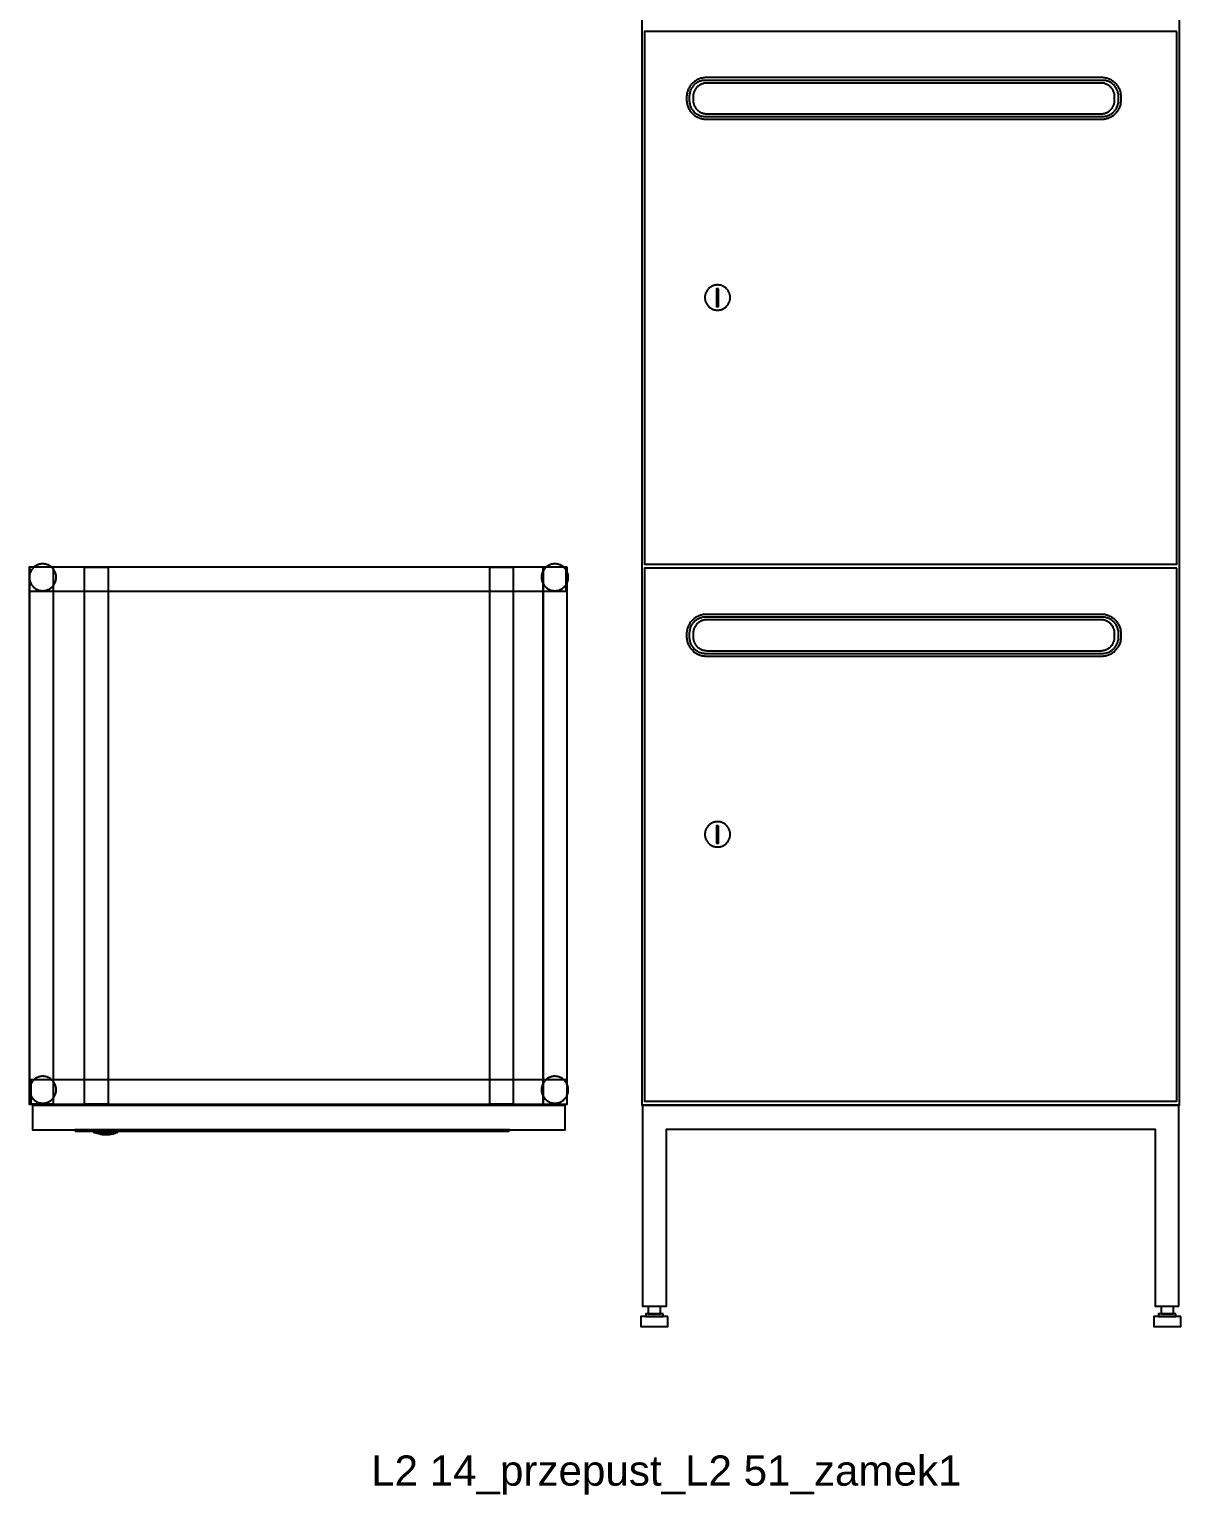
# Model space of a CAD drawing. Header units: millimetres. Extents: x 1075 to 13200, y 678 to 7235.
# Drawn here: x 1075 to 1934, y 922 to 2014 of the extents above; entities that cross this region are included whole.
import ezdxf

# ---------------------------------------------------------------- set-up
doc = ezdxf.new("R2010")
doc.units = ezdxf.units.MM
doc.styles.add('Arial', font='arial.ttf')

msp = doc.modelspace()

# ---------------------------------------------------------------- linework, layer by layer
at = {"color": 0}
for points in [[(1932.8, 2812), (1531.8, 2812), (1531.8, 1212), (1932.8, 1212)], [(1095.3, 1605.2), (1095.3, 1605.7), (1095.2, 1606.2), (1095.2, 1606.7), (1095.1, 1607.2), (1095, 1607.7), (1094.8, 1608.2), (1094.7, 1608.6), (1094.5, 1609.1), (1094.3, 1609.5), (1094.1, 1610), (1093.8, 1610.4), (1093.6, 1610.8), (1093.3, 1611.2), (1093, 1611.6), (1092.7, 1611.9), (1092.3, 1612.3), (1092, 1612.6), (1091.6, 1612.9), (1091.3, 1613.2), (1090.9, 1613.5), (1090.5, 1613.8), (1090, 1614), (1089.6, 1614.2), (1089.2, 1614.4), (1088.7, 1614.6), (1088.2, 1614.8), (1087.8, 1614.9), (1087.3, 1615), (1086.8, 1615.1), (1086.3, 1615.2), (1085.8, 1615.2), (1085.3, 1615.2), (1084.8, 1615.2), (1084.2, 1615.2), (1083.7, 1615.1), (1083.3, 1615), (1082.8, 1614.9), (1082.3, 1614.8), (1081.8, 1614.6), (1081.4, 1614.4), (1080.9, 1614.2), (1080.5, 1614), (1080.1, 1613.8), (1079.7, 1613.5), (1079.3, 1613.2), (1078.9, 1612.9), (1078.5, 1612.6), (1078.2, 1612.3), (1077.9, 1611.9), (1077.6, 1611.6), (1077.3, 1611.2), (1077, 1610.8), (1076.7, 1610.4), (1076.5, 1610), (1076.3, 1609.5), (1076.1, 1609.1), (1075.9, 1608.6), (1075.7, 1608.2), (1075.6, 1607.7), (1075.5, 1607.2), (1075.4, 1606.7), (1075.3, 1606.2), (1075.3, 1605.7), (1075.3, 1605.2), (1075.3, 1604.7), (1075.3, 1604.2), (1075.4, 1603.7), (1075.5, 1603.2), (1075.6, 1602.7), (1075.7, 1602.2), (1075.9, 1601.8), (1076.1, 1601.3), (1076.3, 1600.9), (1076.5, 1600.4), (1076.7, 1600), (1077, 1599.6), (1077.3, 1599.2), (1077.6, 1598.9), (1077.9, 1598.5), (1078.2, 1598.1), (1078.5, 1597.8), (1078.9, 1597.5), (1079.3, 1597.2), (1079.7, 1596.9), (1080.1, 1596.7), (1080.5, 1596.4), (1080.9, 1596.2), (1081.4, 1596), (1081.8, 1595.8), (1082.3, 1595.7), (1082.8, 1595.5), (1083.3, 1595.4), (1083.7, 1595.3), (1084.2, 1595.3), (1084.8, 1595.2), (1085.3, 1595.2), (1085.8, 1595.2), (1086.3, 1595.3), (1086.8, 1595.3), (1087.3, 1595.4), (1087.8, 1595.5), (1088.2, 1595.7), (1088.7, 1595.8), (1089.2, 1596), (1089.6, 1596.2), (1090, 1596.4), (1090.5, 1596.7), (1090.9, 1596.9), (1091.3, 1597.2), (1091.6, 1597.5), (1092, 1597.8), (1092.3, 1598.1), (1092.7, 1598.5), (1093, 1598.9), (1093.3, 1599.2), (1093.6, 1599.6), (1093.8, 1600), (1094.1, 1600.4), (1094.3, 1600.9), (1094.5, 1601.3), (1094.7, 1601.8), (1094.8, 1602.2), (1095, 1602.7), (1095.1, 1603.2), (1095.2, 1603.7), (1095.2, 1604.2), (1095.3, 1604.7)], [(1476.3, 1612.7), (1075.3, 1612.7), (1075.3, 1212.7), (1476.3, 1212.7)], [(1093.4, 1612.7), (1075.4, 1612.7), (1075.4, 1212.7), (1093.4, 1212.7)], [(1475.4, 1612.7), (1075.4, 1612.7), (1075.4, 1594.9), (1475.4, 1594.9)], [(1093.3, 1612.7), (1075.4, 1612.7), (1075.4, 1212.8), (1093.3, 1212.8)], [(1134.3, 1612.6), (1116.3, 1612.6), (1116.3, 1212.8), (1134.3, 1212.8)], [(1436.3, 1612.6), (1418.3, 1612.6), (1418.3, 1212.8), (1436.3, 1212.8)], [(1477.1, 1605.2), (1477.1, 1605.7), (1477.1, 1606.2), (1477, 1606.7), (1476.9, 1607.2), (1476.8, 1607.7), (1476.7, 1608.2), (1476.5, 1608.6), (1476.3, 1609.1), (1476.1, 1609.5), (1475.9, 1610), (1475.7, 1610.4), (1475.4, 1610.8), (1475.1, 1611.2), (1474.8, 1611.6), (1474.5, 1611.9), (1474.2, 1612.3), (1473.8, 1612.6), (1473.5, 1612.9), (1473.1, 1613.2), (1472.7, 1613.5), (1472.3, 1613.8), (1471.9, 1614), (1471.5, 1614.2), (1471, 1614.4), (1470.6, 1614.6), (1470.1, 1614.8), (1469.6, 1614.9), (1469.1, 1615), (1468.6, 1615.1), (1468.1, 1615.2), (1467.6, 1615.2), (1467.1, 1615.2), (1466.6, 1615.2), (1466.1, 1615.2), (1465.6, 1615.1), (1465.1, 1615), (1464.6, 1614.9), (1464.1, 1614.8), (1463.7, 1614.6), (1463.2, 1614.4), (1462.8, 1614.2), (1462.4, 1614), (1461.9, 1613.8), (1461.5, 1613.5), (1461.1, 1613.2), (1460.8, 1612.9), (1460.4, 1612.6), (1460, 1612.3), (1459.7, 1611.9), (1459.4, 1611.6), (1459.1, 1611.2), (1458.8, 1610.8), (1458.6, 1610.4), (1458.3, 1610), (1458.1, 1609.5), (1457.9, 1609.1), (1457.7, 1608.6), (1457.6, 1608.2), (1457.4, 1607.7), (1457.3, 1607.2), (1457.2, 1606.7), (1457.2, 1606.2), (1457.1, 1605.7), (1457.1, 1605.2), (1457.1, 1604.7), (1457.2, 1604.2), (1457.2, 1603.7), (1457.3, 1603.2), (1457.4, 1602.7), (1457.6, 1602.2), (1457.7, 1601.8), (1457.9, 1601.3), (1458.1, 1600.9), (1458.3, 1600.4), (1458.6, 1600), (1458.8, 1599.6), (1459.1, 1599.2), (1459.4, 1598.9), (1459.7, 1598.5), (1460, 1598.1), (1460.4, 1597.8), (1460.8, 1597.5), (1461.1, 1597.2), (1461.5, 1596.9), (1461.9, 1596.7), (1462.4, 1596.4), (1462.8, 1596.2), (1463.2, 1596), (1463.7, 1595.8), (1464.1, 1595.7), (1464.6, 1595.5), (1465.1, 1595.4), (1465.6, 1595.3), (1466.1, 1595.3), (1466.6, 1595.2), (1467.1, 1595.2), (1467.6, 1595.2), (1468.1, 1595.3), (1468.6, 1595.3), (1469.1, 1595.4), (1469.6, 1595.5), (1470.1, 1595.7), (1470.6, 1595.8), (1471, 1596), (1471.5, 1596.2), (1471.9, 1596.4), (1472.3, 1596.7), (1472.7, 1596.9), (1473.1, 1597.2), (1473.5, 1597.5), (1473.8, 1597.8), (1474.2, 1598.1), (1474.5, 1598.5), (1474.8, 1598.9), (1475.1, 1599.2), (1475.4, 1599.6), (1475.7, 1600), (1475.9, 1600.4), (1476.1, 1600.9), (1476.3, 1601.3), (1476.5, 1601.8), (1476.7, 1602.2), (1476.8, 1602.7), (1476.9, 1603.2), (1477, 1603.7), (1477.1, 1604.2), (1477.1, 1604.7)], [(1476.2, 1612.7), (1458.2, 1612.7), (1458.2, 1212.7), (1476.2, 1212.7)], [(1476.3, 1612.7), (1458.3, 1612.7), (1458.3, 1212.7), (1476.3, 1212.7)], [(1095.4, 1223.4), (1095.3, 1223.9), (1095.3, 1224.4), (1095.2, 1224.9), (1095.1, 1225.4), (1095, 1225.9), (1094.9, 1226.3), (1094.7, 1226.8), (1094.6, 1227.3), (1094.4, 1227.7), (1094.1, 1228.1), (1093.9, 1228.5), (1093.6, 1229), (1093.4, 1229.3), (1093.1, 1229.7), (1092.8, 1230.1), (1092.4, 1230.4), (1092.1, 1230.8), (1091.7, 1231.1), (1091.3, 1231.4), (1090.9, 1231.7), (1090.5, 1231.9), (1090.1, 1232.2), (1089.7, 1232.4), (1089.2, 1232.6), (1088.8, 1232.8), (1088.3, 1232.9), (1087.8, 1233), (1087.4, 1233.2), (1086.9, 1233.2), (1086.4, 1233.3), (1085.9, 1233.4), (1085.4, 1233.4), (1084.8, 1233.4), (1084.3, 1233.3), (1083.8, 1233.2), (1083.3, 1233.2), (1082.9, 1233), (1082.4, 1232.9), (1081.9, 1232.8), (1081.5, 1232.6), (1081, 1232.4), (1080.6, 1232.2), (1080.2, 1231.9), (1079.8, 1231.7), (1079.4, 1231.4), (1079, 1231.1), (1078.6, 1230.8), (1078.3, 1230.4), (1077.9, 1230.1), (1077.6, 1229.7), (1077.3, 1229.3), (1077.1, 1229), (1076.8, 1228.5), (1076.6, 1228.1), (1076.3, 1227.7), (1076.1, 1227.3), (1076, 1226.8), (1075.8, 1226.3), (1075.7, 1225.9), (1075.6, 1225.4), (1075.5, 1224.9), (1075.4, 1224.4), (1075.4, 1223.9), (1075.4, 1223.4), (1075.4, 1222.8), (1075.4, 1222.3), (1075.5, 1221.8), (1075.6, 1221.4), (1075.7, 1220.9), (1075.8, 1220.4), (1076, 1219.9), (1076.1, 1219.5), (1076.3, 1219), (1076.6, 1218.6), (1076.8, 1218.2), (1077.1, 1217.8), (1077.3, 1217.4), (1077.6, 1217), (1077.9, 1216.6), (1078.3, 1216.3), (1078.6, 1216), (1079, 1215.6), (1079.4, 1215.4), (1079.8, 1215.1), (1080.2, 1214.8), (1080.6, 1214.6), (1081, 1214.4), (1081.5, 1214.2), (1081.9, 1214), (1082.4, 1213.8), (1082.9, 1213.7), (1083.3, 1213.6), (1083.8, 1213.5), (1084.3, 1213.4), (1084.8, 1213.4), (1085.4, 1213.4), (1085.9, 1213.4), (1086.4, 1213.4), (1086.9, 1213.5), (1087.4, 1213.6), (1087.8, 1213.7), (1088.3, 1213.8), (1088.8, 1214), (1089.2, 1214.2), (1089.7, 1214.4), (1090.1, 1214.6), (1090.5, 1214.8), (1090.9, 1215.1), (1091.3, 1215.4), (1091.7, 1215.6), (1092.1, 1216), (1092.4, 1216.3), (1092.8, 1216.6), (1093.1, 1217), (1093.4, 1217.4), (1093.6, 1217.8), (1093.9, 1218.2), (1094.1, 1218.6), (1094.4, 1219), (1094.6, 1219.5), (1094.7, 1219.9), (1094.9, 1220.4), (1095, 1220.9), (1095.1, 1221.4), (1095.2, 1221.8), (1095.3, 1222.3), (1095.3, 1222.8)], [(1476.3, 1230.7), (1076.3, 1230.7), (1076.3, 1212.7), (1476.3, 1212.7)], [(1477.1, 1223.4), (1477.1, 1223.9), (1477.1, 1224.4), (1477, 1224.9), (1476.9, 1225.4), (1476.8, 1225.9), (1476.7, 1226.3), (1476.5, 1226.8), (1476.3, 1227.3), (1476.1, 1227.7), (1475.9, 1228.1), (1475.7, 1228.5), (1475.4, 1229), (1475.1, 1229.3), (1474.8, 1229.7), (1474.5, 1230.1), (1474.2, 1230.4), (1473.8, 1230.8), (1473.5, 1231.1), (1473.1, 1231.4), (1472.7, 1231.7), (1472.3, 1231.9), (1471.9, 1232.2), (1471.5, 1232.4), (1471, 1232.6), (1470.6, 1232.8), (1470.1, 1232.9), (1469.6, 1233), (1469.1, 1233.2), (1468.6, 1233.2), (1468.1, 1233.3), (1467.6, 1233.4), (1467.1, 1233.4), (1466.6, 1233.4), (1466.1, 1233.3), (1465.6, 1233.2), (1465.1, 1233.2), (1464.6, 1233), (1464.1, 1232.9), (1463.7, 1232.8), (1463.2, 1232.6), (1462.8, 1232.4), (1462.4, 1232.2), (1461.9, 1231.9), (1461.5, 1231.7), (1461.1, 1231.4), (1460.8, 1231.1), (1460.4, 1230.8), (1460, 1230.4), (1459.7, 1230.1), (1459.4, 1229.7), (1459.1, 1229.3), (1458.8, 1229), (1458.6, 1228.5), (1458.3, 1228.1), (1458.1, 1227.7), (1457.9, 1227.3), (1457.7, 1226.8), (1457.6, 1226.3), (1457.4, 1225.9), (1457.3, 1225.4), (1457.2, 1224.9), (1457.2, 1224.4), (1457.1, 1223.9), (1457.1, 1223.4), (1457.1, 1222.8), (1457.2, 1222.3), (1457.2, 1221.8), (1457.3, 1221.4), (1457.4, 1220.9), (1457.6, 1220.4), (1457.7, 1219.9), (1457.9, 1219.5), (1458.1, 1219), (1458.3, 1218.6), (1458.6, 1218.2), (1458.8, 1217.8), (1459.1, 1217.4), (1459.4, 1217), (1459.7, 1216.6), (1460, 1216.3), (1460.4, 1216), (1460.8, 1215.6), (1461.1, 1215.4), (1461.5, 1215.1), (1461.9, 1214.8), (1462.4, 1214.6), (1462.8, 1214.4), (1463.2, 1214.2), (1463.7, 1214), (1464.1, 1213.8), (1464.6, 1213.7), (1465.1, 1213.6), (1465.6, 1213.5), (1466.1, 1213.4), (1466.6, 1213.4), (1467.1, 1213.4), (1467.6, 1213.4), (1468.1, 1213.4), (1468.6, 1213.5), (1469.1, 1213.6), (1469.6, 1213.7), (1470.1, 1213.8), (1470.6, 1214), (1471, 1214.2), (1471.5, 1214.4), (1471.9, 1214.6), (1472.3, 1214.8), (1472.7, 1215.1), (1473.1, 1215.4), (1473.5, 1215.6), (1473.8, 1216), (1474.2, 1216.3), (1474.5, 1216.6), (1474.8, 1217), (1475.1, 1217.4), (1475.4, 1217.8), (1475.7, 1218.2), (1475.9, 1218.6), (1476.1, 1219), (1476.3, 1219.5), (1476.5, 1219.9), (1476.7, 1220.4), (1476.8, 1220.9), (1476.9, 1221.4), (1477, 1221.8), (1477.1, 1222.3), (1477.1, 1222.8)], [(1474.7, 1211.6), (1077.7, 1211.6), (1077.7, 1193.6), (1474.7, 1193.6)], [(1433.2, 1193.6), (1109.2, 1193.6), (1109.2, 1193.2), (1109.2, 1193.1), (1109.3, 1193.1), (1109.3, 1193.1), (1109.3, 1193), (1109.3, 1193), (1109.3, 1193), (1109.3, 1193), (1109.3, 1193), (1109.3, 1192.9), (1109.3, 1192.9), (1109.3, 1192.9), (1109.3, 1192.9), (1109.4, 1192.8), (1109.4, 1192.8), (1109.4, 1192.8), (1109.4, 1192.8), (1109.4, 1192.8), (1109.4, 1192.8), (1109.5, 1192.7), (1109.5, 1192.7), (1109.5, 1192.7), (1109.5, 1192.7), (1109.5, 1192.7), (1109.6, 1192.7), (1109.6, 1192.7), (1109.6, 1192.7), (1109.6, 1192.7), (1109.7, 1192.6), (1109.7, 1192.6), (1109.7, 1192.6), (1109.7, 1192.6), (1109.8, 1192.6), (1432.7, 1192.6), (1432.7, 1192.6), (1432.8, 1192.6), (1432.8, 1192.6), (1432.8, 1192.6), (1432.8, 1192.7), (1432.9, 1192.7), (1432.9, 1192.7), (1432.9, 1192.7), (1432.9, 1192.7), (1433, 1192.7), (1433, 1192.7), (1433, 1192.7), (1433, 1192.7), (1433, 1192.8), (1433.1, 1192.8), (1433.1, 1192.8), (1433.1, 1192.8), (1433.1, 1192.8), (1433.1, 1192.8), (1433.1, 1192.9), (1433.2, 1192.9), (1433.2, 1192.9), (1433.2, 1192.9), (1433.2, 1193), (1433.2, 1193), (1433.2, 1193), (1433.2, 1193), (1433.2, 1193), (1433.2, 1193.1), (1433.2, 1193.1), (1433.2, 1193.1), (1433.2, 1193.2)], [(1141, 1192.6), (1123.5, 1192.6), (1123.5, 1191.5), (1141, 1191.5)]]:
    msp.add_lwpolyline(points, close=True, dxfattribs=at)
msp.add_lwpolyline([(1124.5, 1191.5), (1125.8, 1191), (1127.1, 1190.7), (1128.4, 1190.4), (1129.7, 1190.1), (1131.1, 1190), (1132.4, 1190), (1133.8, 1190), (1135.1, 1190.1), (1136.4, 1190.3), (1137.8, 1190.6), (1139.1, 1191), (1140.3, 1191.5)], dxfattribs=at)
for points in [[(1930.8, 2012, 0), (1533.8, 2012, 0), (1533.8, 1615, 0), (1930.8, 1615, 0)], [(1889.3, 1963, 0), (1889.3, 1963.7, 0), (1889.2, 1964.5, 0), (1889.1, 1965.2, 0), (1889, 1965.9, 0), (1888.9, 1966.6, 0), (1888.7, 1967.3, 0), (1888.4, 1968, 0), (1888.2, 1968.6, 0), (1887.9, 1969.3, 0), (1887.6, 1969.9, 0), (1887.2, 1970.5, 0), (1886.8, 1971.1, 0), (1886.4, 1971.7, 0), (1886, 1972.2, 0), (1885.5, 1972.8, 0), (1885.1, 1973.3, 0), (1884.6, 1973.7, 0), (1884, 1974.2, 0), (1883.5, 1974.6, 0), (1882.9, 1975, 0), (1882.3, 1975.4, 0), (1881.7, 1975.8, 0), (1881.1, 1976.1, 0), (1880.4, 1976.4, 0), (1879.8, 1976.6, 0), (1879.1, 1976.9, 0), (1878.4, 1977.1, 0), (1877.7, 1977.2, 0), (1877, 1977.4, 0), (1876.3, 1977.4, 0), (1875.5, 1977.5, 0), (1874.8, 1977.5, 0), (1579.8, 1977.5, 0), (1579.1, 1977.5, 0), (1578.3, 1977.4, 0), (1577.6, 1977.4, 0), (1576.9, 1977.2, 0), (1576.2, 1977.1, 0), (1575.5, 1976.9, 0), (1574.8, 1976.6, 0), (1574.2, 1976.4, 0), (1573.5, 1976.1, 0), (1572.9, 1975.8, 0), (1572.3, 1975.4, 0), (1571.7, 1975, 0), (1571.1, 1974.6, 0), (1570.6, 1974.2, 0), (1570.1, 1973.7, 0), (1569.6, 1973.3, 0), (1569.1, 1972.8, 0), (1568.6, 1972.2, 0), (1568.2, 1971.7, 0), (1567.8, 1971.1, 0), (1567.4, 1970.5, 0), (1567.1, 1969.9, 0), (1566.7, 1969.3, 0), (1566.5, 1968.6, 0), (1566.2, 1968, 0), (1566, 1967.3, 0), (1565.8, 1966.6, 0), (1565.6, 1965.9, 0), (1565.5, 1965.2, 0), (1565.4, 1964.5, 0), (1565.3, 1963.7, 0), (1565.3, 1963, 0), (1565.3, 1961, 0), (1565.3, 1960.3, 0), (1565.4, 1959.6, 0), (1565.5, 1958.8, 0), (1565.6, 1958.1, 0), (1565.8, 1957.4, 0), (1566, 1956.7, 0), (1566.2, 1956.1, 0), (1566.5, 1955.4, 0), (1566.7, 1954.7, 0), (1567.1, 1954.1, 0), (1567.4, 1953.5, 0), (1567.8, 1952.9, 0), (1568.2, 1952.4, 0), (1568.6, 1951.8, 0), (1569.1, 1951.3, 0), (1569.6, 1950.8, 0), (1570.1, 1950.3, 0), (1570.6, 1949.8, 0), (1571.1, 1949.4, 0), (1571.7, 1949, 0), (1572.3, 1948.6, 0), (1572.9, 1948.3, 0), (1573.5, 1948, 0), (1574.2, 1947.7, 0), (1574.8, 1947.4, 0), (1575.5, 1947.2, 0), (1576.2, 1947, 0), (1576.9, 1946.8, 0), (1577.6, 1946.7, 0), (1578.3, 1946.6, 0), (1579.1, 1946.5, 0), (1579.8, 1946.5, 0), (1874.8, 1946.5, 0), (1875.5, 1946.5, 0), (1876.3, 1946.6, 0), (1877, 1946.7, 0), (1877.7, 1946.8, 0), (1878.4, 1947, 0), (1879.1, 1947.2, 0), (1879.8, 1947.4, 0), (1880.4, 1947.7, 0), (1881.1, 1948, 0), (1881.7, 1948.3, 0), (1882.3, 1948.6, 0), (1882.9, 1949, 0), (1883.5, 1949.4, 0), (1884, 1949.8, 0), (1884.6, 1950.3, 0), (1885.1, 1950.8, 0), (1885.5, 1951.3, 0), (1886, 1951.8, 0), (1886.4, 1952.4, 0), (1886.8, 1952.9, 0), (1887.2, 1953.5, 0), (1887.6, 1954.1, 0), (1887.9, 1954.7, 0), (1888.2, 1955.4, 0), (1888.4, 1956.1, 0), (1888.7, 1956.7, 0), (1888.9, 1957.4, 0), (1889, 1958.1, 0), (1889.1, 1958.8, 0), (1889.2, 1959.6, 0), (1889.3, 1960.3, 0), (1889.3, 1961, 0)], [(1887.3, 1963.5, 0), (1887.3, 1964.1, 0), (1887.2, 1964.7, 0), (1887.2, 1965.3, 0), (1887.1, 1965.9, 0), (1886.9, 1966.5, 0), (1886.8, 1967.1, 0), (1886.6, 1967.6, 0), (1886.4, 1968.2, 0), (1886.1, 1968.7, 0), (1885.9, 1969.2, 0), (1885.6, 1969.7, 0), (1885.3, 1970.2, 0), (1884.9, 1970.7, 0), (1884.6, 1971.2, 0), (1884.2, 1971.6, 0), (1883.8, 1972, 0), (1883.4, 1972.4, 0), (1882.9, 1972.8, 0), (1882.5, 1973.1, 0), (1882, 1973.5, 0), (1881.5, 1973.8, 0), (1881, 1974.1, 0), (1880.5, 1974.3, 0), (1880, 1974.6, 0), (1879.4, 1974.8, 0), (1878.9, 1975, 0), (1878.3, 1975.1, 0), (1877.7, 1975.3, 0), (1877.1, 1975.4, 0), (1876.5, 1975.5, 0), (1875.9, 1975.5, 0), (1875.3, 1975.5, 0), (1579.3, 1975.5, 0), (1578.7, 1975.5, 0), (1578.1, 1975.5, 0), (1577.5, 1975.4, 0), (1576.9, 1975.3, 0), (1576.3, 1975.1, 0), (1575.7, 1975, 0), (1575.2, 1974.8, 0), (1574.6, 1974.6, 0), (1574.1, 1974.3, 0), (1573.6, 1974.1, 0), (1573.1, 1973.8, 0), (1572.6, 1973.5, 0), (1572.1, 1973.1, 0), (1571.7, 1972.8, 0), (1571.2, 1972.4, 0), (1570.8, 1972, 0), (1570.4, 1971.6, 0), (1570.1, 1971.2, 0), (1569.7, 1970.7, 0), (1569.4, 1970.2, 0), (1569, 1969.7, 0), (1568.8, 1969.2, 0), (1568.5, 1968.7, 0), (1568.3, 1968.2, 0), (1568, 1967.6, 0), (1567.9, 1967.1, 0), (1567.7, 1966.5, 0), (1567.6, 1965.9, 0), (1567.4, 1965.3, 0), (1567.4, 1964.7, 0), (1567.3, 1964.1, 0), (1567.3, 1963.5, 0), (1567.3, 1960.5, 0), (1567.3, 1959.9, 0), (1567.4, 1959.3, 0), (1567.4, 1958.7, 0), (1567.6, 1958.1, 0), (1567.7, 1957.5, 0), (1567.9, 1957, 0), (1568, 1956.4, 0), (1568.3, 1955.9, 0), (1568.5, 1955.3, 0), (1568.8, 1954.8, 0), (1569, 1954.3, 0), (1569.4, 1953.8, 0), (1569.7, 1953.3, 0), (1570.1, 1952.9, 0), (1570.4, 1952.5, 0), (1570.8, 1952, 0), (1571.2, 1951.6, 0), (1571.7, 1951.3, 0), (1572.1, 1950.9, 0), (1572.6, 1950.6, 0), (1573.1, 1950.3, 0), (1573.6, 1950, 0), (1574.1, 1949.7, 0), (1574.6, 1949.5, 0), (1575.2, 1949.2, 0), (1575.7, 1949.1, 0), (1576.3, 1948.9, 0), (1576.9, 1948.8, 0), (1577.5, 1948.7, 0), (1578.1, 1948.6, 0), (1578.7, 1948.5, 0), (1579.3, 1948.5, 0), (1875.3, 1948.5, 0), (1875.9, 1948.5, 0), (1876.5, 1948.6, 0), (1877.1, 1948.7, 0), (1877.7, 1948.8, 0), (1878.3, 1948.9, 0), (1878.9, 1949.1, 0), (1879.4, 1949.2, 0), (1880, 1949.5, 0), (1880.5, 1949.7, 0), (1881, 1950, 0), (1881.5, 1950.3, 0), (1882, 1950.6, 0), (1882.5, 1950.9, 0), (1882.9, 1951.3, 0), (1883.4, 1951.6, 0), (1883.8, 1952, 0), (1884.2, 1952.5, 0), (1884.6, 1952.9, 0), (1884.9, 1953.3, 0), (1885.3, 1953.8, 0), (1885.6, 1954.3, 0), (1885.9, 1954.8, 0), (1886.1, 1955.3, 0), (1886.4, 1955.9, 0), (1886.6, 1956.4, 0), (1886.8, 1957, 0), (1886.9, 1957.5, 0), (1887.1, 1958.1, 0), (1887.2, 1958.7, 0), (1887.2, 1959.3, 0), (1887.3, 1959.9, 0), (1887.3, 1960.5, 0)], [(1884.4, 1963.3, 0), (1884.4, 1963.8, 0), (1884.4, 1964.4, 0), (1884.3, 1964.9, 0), (1884.2, 1965.4, 0), (1884.1, 1965.9, 0), (1884, 1966.3, 0), (1883.8, 1966.8, 0), (1883.6, 1967.3, 0), (1883.4, 1967.7, 0), (1883.2, 1968.2, 0), (1882.9, 1968.6, 0), (1882.7, 1969, 0), (1882.4, 1969.4, 0), (1882.1, 1969.8, 0), (1881.8, 1970.2, 0), (1881.4, 1970.5, 0), (1881.1, 1970.8, 0), (1880.7, 1971.2, 0), (1880.3, 1971.5, 0), (1879.9, 1971.8, 0), (1879.5, 1972, 0), (1879.1, 1972.3, 0), (1878.7, 1972.5, 0), (1878.2, 1972.7, 0), (1877.7, 1972.9, 0), (1877.3, 1973, 0), (1876.8, 1973.2, 0), (1876.3, 1973.3, 0), (1875.8, 1973.4, 0), (1875.3, 1973.4, 0), (1874.8, 1973.5, 0), (1874.3, 1973.5, 0), (1580.4, 1973.5, 0), (1579.8, 1973.5, 0), (1579.3, 1973.4, 0), (1578.8, 1973.4, 0), (1578.3, 1973.3, 0), (1577.8, 1973.2, 0), (1577.3, 1973, 0), (1576.9, 1972.9, 0), (1576.4, 1972.7, 0), (1576, 1972.5, 0), (1575.5, 1972.3, 0), (1575.1, 1972, 0), (1574.7, 1971.8, 0), (1574.3, 1971.5, 0), (1573.9, 1971.2, 0), (1573.5, 1970.8, 0), (1573.2, 1970.5, 0), (1572.8, 1970.2, 0), (1572.5, 1969.8, 0), (1572.2, 1969.4, 0), (1571.9, 1969, 0), (1571.7, 1968.6, 0), (1571.4, 1968.2, 0), (1571.2, 1967.7, 0), (1571, 1967.3, 0), (1570.8, 1966.8, 0), (1570.7, 1966.3, 0), (1570.5, 1965.9, 0), (1570.4, 1965.4, 0), (1570.3, 1964.9, 0), (1570.3, 1964.4, 0), (1570.2, 1963.8, 0), (1570.2, 1963.3, 0), (1570.2, 1960.7, 0), (1570.2, 1960.2, 0), (1570.3, 1959.7, 0), (1570.3, 1959.2, 0), (1570.4, 1958.7, 0), (1570.5, 1958.2, 0), (1570.7, 1957.7, 0), (1570.8, 1957.2, 0), (1571, 1956.8, 0), (1571.2, 1956.3, 0), (1571.4, 1955.9, 0), (1571.7, 1955.4, 0), (1571.9, 1955, 0), (1572.2, 1954.6, 0), (1572.5, 1954.3, 0), (1572.8, 1953.9, 0), (1573.2, 1953.5, 0), (1573.5, 1953.2, 0), (1573.9, 1952.9, 0), (1574.3, 1952.6, 0), (1574.7, 1952.3, 0), (1575.1, 1952, 0), (1575.5, 1951.8, 0), (1576, 1951.6, 0), (1576.4, 1951.3, 0), (1576.9, 1951.2, 0), (1577.3, 1951, 0), (1577.8, 1950.9, 0), (1578.3, 1950.8, 0), (1578.8, 1950.7, 0), (1579.3, 1950.6, 0), (1579.8, 1950.6, 0), (1580.4, 1950.5, 0), (1874.3, 1950.5, 0), (1874.8, 1950.6, 0), (1875.3, 1950.6, 0), (1875.8, 1950.7, 0), (1876.3, 1950.8, 0), (1876.8, 1950.9, 0), (1877.3, 1951, 0), (1877.7, 1951.2, 0), (1878.2, 1951.3, 0), (1878.7, 1951.6, 0), (1879.1, 1951.8, 0), (1879.5, 1952, 0), (1879.9, 1952.3, 0), (1880.3, 1952.6, 0), (1880.7, 1952.9, 0), (1881.1, 1953.2, 0), (1881.4, 1953.5, 0), (1881.8, 1953.9, 0), (1882.1, 1954.3, 0), (1882.4, 1954.6, 0), (1882.7, 1955, 0), (1882.9, 1955.4, 0), (1883.2, 1955.9, 0), (1883.4, 1956.3, 0), (1883.6, 1956.8, 0), (1883.8, 1957.2, 0), (1884, 1957.7, 0), (1884.1, 1958.2, 0), (1884.2, 1958.7, 0), (1884.3, 1959.2, 0), (1884.4, 1959.7, 0), (1884.4, 1960.2, 0), (1884.4, 1960.7, 0)], [(1597.8, 1813.7, 0.5), (1597.7, 1814.2, 0.5), (1597.7, 1814.6, 0.5), (1597.7, 1815.1, 0.5), (1597.6, 1815.6, 0.5), (1597.5, 1816, 0.5), (1597.3, 1816.5, 0.5), (1597.2, 1816.9, 0.5), (1597, 1817.3, 0.5), (1596.8, 1817.7, 0.5), (1596.6, 1818.2, 0.5), (1596.4, 1818.5, 0.5), (1596.2, 1818.9, 0.5), (1595.9, 1819.3, 0.5), (1595.6, 1819.7, 0.5), (1595.3, 1820, 0.5), (1595, 1820.3, 0.5), (1594.7, 1820.6, 0.5), (1594.3, 1820.9, 0.5), (1594, 1821.2, 0.5), (1593.6, 1821.5, 0.5), (1593.2, 1821.7, 0.5), (1592.8, 1821.9, 0.5), (1592.4, 1822.1, 0.5), (1592, 1822.3, 0.5), (1591.6, 1822.5, 0.5), (1591.2, 1822.7, 0.5), (1590.7, 1822.8, 0.5), (1590.3, 1822.9, 0.5), (1589.8, 1823, 0.5), (1589.3, 1823, 0.5), (1588.8, 1823.1, 0.5), (1588.4, 1823.1, 0.5), (1587.9, 1823.1, 0.5), (1587.4, 1823, 0.5), (1586.9, 1823, 0.5), (1586.5, 1822.9, 0.5), (1586, 1822.8, 0.5), (1585.6, 1822.7, 0.5), (1585.1, 1822.5, 0.5), (1584.7, 1822.3, 0.5), (1584.3, 1822.1, 0.5), (1583.9, 1821.9, 0.5), (1583.5, 1821.7, 0.5), (1583.1, 1821.5, 0.5), (1582.7, 1821.2, 0.5), (1582.4, 1820.9, 0.5), (1582, 1820.6, 0.5), (1581.7, 1820.3, 0.5), (1581.4, 1820, 0.5), (1581.1, 1819.7, 0.5), (1580.8, 1819.3, 0.5), (1580.6, 1818.9, 0.5), (1580.3, 1818.5, 0.5), (1580.1, 1818.2, 0.5), (1579.9, 1817.7, 0.5), (1579.7, 1817.3, 0.5), (1579.5, 1816.9, 0.5), (1579.4, 1816.5, 0.5), (1579.2, 1816, 0.5), (1579.1, 1815.6, 0.5), (1579.1, 1815.1, 0.5), (1579, 1814.6, 0.5), (1579, 1814.2, 0.5), (1579, 1813.7, 0.5), (1579, 1813.2, 0.5), (1579, 1812.7, 0.5), (1579.1, 1812.2, 0.5), (1579.1, 1811.8, 0.5), (1579.2, 1811.3, 0.5), (1579.4, 1810.9, 0.5), (1579.5, 1810.4, 0.5), (1579.7, 1810, 0.5), (1579.9, 1809.6, 0.5), (1580.1, 1809.2, 0.5), (1580.3, 1808.8, 0.5), (1580.6, 1808.4, 0.5), (1580.8, 1808, 0.5), (1581.1, 1807.7, 0.5), (1581.4, 1807.4, 0.5), (1581.7, 1807, 0.5), (1582, 1806.7, 0.5), (1582.4, 1806.4, 0.5), (1582.7, 1806.1, 0.5), (1583.1, 1805.9, 0.5), (1583.5, 1805.6, 0.5), (1583.9, 1805.4, 0.5), (1584.3, 1805.2, 0.5), (1584.7, 1805, 0.5), (1585.1, 1804.8, 0.5), (1585.6, 1804.7, 0.5), (1586, 1804.6, 0.5), (1586.5, 1804.5, 0.5), (1586.9, 1804.4, 0.5), (1587.4, 1804.3, 0.5), (1587.9, 1804.3, 0.5), (1588.4, 1804.3, 0.5), (1588.8, 1804.3, 0.5), (1589.3, 1804.3, 0.5), (1589.8, 1804.4, 0.5), (1590.3, 1804.5, 0.5), (1590.7, 1804.6, 0.5), (1591.2, 1804.7, 0.5), (1591.6, 1804.8, 0.5), (1592, 1805, 0.5), (1592.4, 1805.2, 0.5), (1592.8, 1805.4, 0.5), (1593.2, 1805.6, 0.5), (1593.6, 1805.9, 0.5), (1594, 1806.1, 0.5), (1594.3, 1806.4, 0.5), (1594.7, 1806.7, 0.5), (1595, 1807, 0.5), (1595.3, 1807.4, 0.5), (1595.6, 1807.7, 0.5), (1595.9, 1808, 0.5), (1596.2, 1808.4, 0.5), (1596.4, 1808.8, 0.5), (1596.6, 1809.2, 0.5), (1596.8, 1809.6, 0.5), (1597, 1810, 0.5), (1597.2, 1810.4, 0.5), (1597.3, 1810.9, 0.5), (1597.5, 1811.3, 0.5), (1597.6, 1811.8, 0.5), (1597.7, 1812.2, 0.5), (1597.7, 1812.7, 0.5), (1597.7, 1813.2, 0.5)], [(1589.1, 1820.1, 0.5), (1587.5, 1820.1, 0.5), (1587.5, 1807.1, 0.5), (1589.1, 1807.1, 0.5)], [(1930.8, 1612, 0), (1533.8, 1612, 0), (1533.8, 1215, 0), (1930.8, 1215, 0)], [(1889.3, 1563, 0), (1889.3, 1563.7, 0), (1889.2, 1564.5, 0), (1889.1, 1565.2, 0), (1889, 1565.9, 0), (1888.9, 1566.6, 0), (1888.7, 1567.3, 0), (1888.4, 1568, 0), (1888.2, 1568.6, 0), (1887.9, 1569.3, 0), (1887.6, 1569.9, 0), (1887.2, 1570.5, 0), (1886.8, 1571.1, 0), (1886.4, 1571.7, 0), (1886, 1572.2, 0), (1885.5, 1572.8, 0), (1885.1, 1573.3, 0), (1884.6, 1573.7, 0), (1884, 1574.2, 0), (1883.5, 1574.6, 0), (1882.9, 1575, 0), (1882.3, 1575.4, 0), (1881.7, 1575.8, 0), (1881.1, 1576.1, 0), (1880.4, 1576.4, 0), (1879.8, 1576.6, 0), (1879.1, 1576.9, 0), (1878.4, 1577.1, 0), (1877.7, 1577.2, 0), (1877, 1577.4, 0), (1876.3, 1577.4, 0), (1875.5, 1577.5, 0), (1874.8, 1577.5, 0), (1579.8, 1577.5, 0), (1579.1, 1577.5, 0), (1578.3, 1577.4, 0), (1577.6, 1577.4, 0), (1576.9, 1577.2, 0), (1576.2, 1577.1, 0), (1575.5, 1576.9, 0), (1574.8, 1576.6, 0), (1574.2, 1576.4, 0), (1573.5, 1576.1, 0), (1572.9, 1575.8, 0), (1572.3, 1575.4, 0), (1571.7, 1575, 0), (1571.1, 1574.6, 0), (1570.6, 1574.2, 0), (1570.1, 1573.7, 0), (1569.6, 1573.3, 0), (1569.1, 1572.8, 0), (1568.6, 1572.2, 0), (1568.2, 1571.7, 0), (1567.8, 1571.1, 0), (1567.4, 1570.5, 0), (1567.1, 1569.9, 0), (1566.7, 1569.3, 0), (1566.5, 1568.6, 0), (1566.2, 1568, 0), (1566, 1567.3, 0), (1565.8, 1566.6, 0), (1565.6, 1565.9, 0), (1565.5, 1565.2, 0), (1565.4, 1564.5, 0), (1565.3, 1563.7, 0), (1565.3, 1563, 0), (1565.3, 1561, 0), (1565.3, 1560.3, 0), (1565.4, 1559.6, 0), (1565.5, 1558.8, 0), (1565.6, 1558.1, 0), (1565.8, 1557.4, 0), (1566, 1556.7, 0), (1566.2, 1556.1, 0), (1566.5, 1555.4, 0), (1566.7, 1554.7, 0), (1567.1, 1554.1, 0), (1567.4, 1553.5, 0), (1567.8, 1552.9, 0), (1568.2, 1552.4, 0), (1568.6, 1551.8, 0), (1569.1, 1551.3, 0), (1569.6, 1550.8, 0), (1570.1, 1550.3, 0), (1570.6, 1549.8, 0), (1571.1, 1549.4, 0), (1571.7, 1549, 0), (1572.3, 1548.6, 0), (1572.9, 1548.3, 0), (1573.5, 1548, 0), (1574.2, 1547.7, 0), (1574.8, 1547.4, 0), (1575.5, 1547.2, 0), (1576.2, 1547, 0), (1576.9, 1546.8, 0), (1577.6, 1546.7, 0), (1578.3, 1546.6, 0), (1579.1, 1546.5, 0), (1579.8, 1546.5, 0), (1874.8, 1546.5, 0), (1875.5, 1546.5, 0), (1876.3, 1546.6, 0), (1877, 1546.7, 0), (1877.7, 1546.8, 0), (1878.4, 1547, 0), (1879.1, 1547.2, 0), (1879.8, 1547.4, 0), (1880.4, 1547.7, 0), (1881.1, 1548, 0), (1881.7, 1548.3, 0), (1882.3, 1548.6, 0), (1882.9, 1549, 0), (1883.5, 1549.4, 0), (1884, 1549.8, 0), (1884.6, 1550.3, 0), (1885.1, 1550.8, 0), (1885.5, 1551.3, 0), (1886, 1551.8, 0), (1886.4, 1552.4, 0), (1886.8, 1552.9, 0), (1887.2, 1553.5, 0), (1887.6, 1554.1, 0), (1887.9, 1554.7, 0), (1888.2, 1555.4, 0), (1888.4, 1556.1, 0), (1888.7, 1556.7, 0), (1888.9, 1557.4, 0), (1889, 1558.1, 0), (1889.1, 1558.8, 0), (1889.2, 1559.6, 0), (1889.3, 1560.3, 0), (1889.3, 1561, 0)], [(1887.3, 1563.5, 0), (1887.3, 1564.1, 0), (1887.2, 1564.7, 0), (1887.2, 1565.3, 0), (1887.1, 1565.9, 0), (1886.9, 1566.5, 0), (1886.8, 1567.1, 0), (1886.6, 1567.6, 0), (1886.4, 1568.2, 0), (1886.1, 1568.7, 0), (1885.9, 1569.2, 0), (1885.6, 1569.7, 0), (1885.3, 1570.2, 0), (1884.9, 1570.7, 0), (1884.6, 1571.2, 0), (1884.2, 1571.6, 0), (1883.8, 1572, 0), (1883.4, 1572.4, 0), (1882.9, 1572.8, 0), (1882.5, 1573.1, 0), (1882, 1573.5, 0), (1881.5, 1573.8, 0), (1881, 1574.1, 0), (1880.5, 1574.3, 0), (1880, 1574.6, 0), (1879.4, 1574.8, 0), (1878.9, 1575, 0), (1878.3, 1575.1, 0), (1877.7, 1575.3, 0), (1877.1, 1575.4, 0), (1876.5, 1575.5, 0), (1875.9, 1575.5, 0), (1875.3, 1575.5, 0), (1579.3, 1575.5, 0), (1578.7, 1575.5, 0), (1578.1, 1575.5, 0), (1577.5, 1575.4, 0), (1576.9, 1575.3, 0), (1576.3, 1575.1, 0), (1575.7, 1575, 0), (1575.2, 1574.8, 0), (1574.6, 1574.6, 0), (1574.1, 1574.3, 0), (1573.6, 1574.1, 0), (1573.1, 1573.8, 0), (1572.6, 1573.5, 0), (1572.1, 1573.1, 0), (1571.7, 1572.8, 0), (1571.2, 1572.4, 0), (1570.8, 1572, 0), (1570.4, 1571.6, 0), (1570.1, 1571.2, 0), (1569.7, 1570.7, 0), (1569.4, 1570.2, 0), (1569, 1569.7, 0), (1568.8, 1569.2, 0), (1568.5, 1568.7, 0), (1568.3, 1568.2, 0), (1568, 1567.6, 0), (1567.9, 1567.1, 0), (1567.7, 1566.5, 0), (1567.6, 1565.9, 0), (1567.4, 1565.3, 0), (1567.4, 1564.7, 0), (1567.3, 1564.1, 0), (1567.3, 1563.5, 0), (1567.3, 1560.5, 0), (1567.3, 1559.9, 0), (1567.4, 1559.3, 0), (1567.4, 1558.7, 0), (1567.6, 1558.1, 0), (1567.7, 1557.5, 0), (1567.9, 1557, 0), (1568, 1556.4, 0), (1568.3, 1555.9, 0), (1568.5, 1555.3, 0), (1568.8, 1554.8, 0), (1569, 1554.3, 0), (1569.4, 1553.8, 0), (1569.7, 1553.3, 0), (1570.1, 1552.9, 0), (1570.4, 1552.5, 0), (1570.8, 1552, 0), (1571.2, 1551.6, 0), (1571.7, 1551.3, 0), (1572.1, 1550.9, 0), (1572.6, 1550.6, 0), (1573.1, 1550.3, 0), (1573.6, 1550, 0), (1574.1, 1549.7, 0), (1574.6, 1549.5, 0), (1575.2, 1549.2, 0), (1575.7, 1549.1, 0), (1576.3, 1548.9, 0), (1576.9, 1548.8, 0), (1577.5, 1548.7, 0), (1578.1, 1548.6, 0), (1578.7, 1548.5, 0), (1579.3, 1548.5, 0), (1875.3, 1548.5, 0), (1875.9, 1548.5, 0), (1876.5, 1548.6, 0), (1877.1, 1548.7, 0), (1877.7, 1548.8, 0), (1878.3, 1548.9, 0), (1878.9, 1549.1, 0), (1879.4, 1549.2, 0), (1880, 1549.5, 0), (1880.5, 1549.7, 0), (1881, 1550, 0), (1881.5, 1550.3, 0), (1882, 1550.6, 0), (1882.5, 1550.9, 0), (1882.9, 1551.3, 0), (1883.4, 1551.6, 0), (1883.8, 1552, 0), (1884.2, 1552.5, 0), (1884.6, 1552.9, 0), (1884.9, 1553.3, 0), (1885.3, 1553.8, 0), (1885.6, 1554.3, 0), (1885.9, 1554.8, 0), (1886.1, 1555.3, 0), (1886.4, 1555.9, 0), (1886.6, 1556.4, 0), (1886.8, 1557, 0), (1886.9, 1557.5, 0), (1887.1, 1558.1, 0), (1887.2, 1558.7, 0), (1887.2, 1559.3, 0), (1887.3, 1559.9, 0), (1887.3, 1560.5, 0)], [(1884.4, 1563.3, 0), (1884.4, 1563.8, 0), (1884.4, 1564.4, 0), (1884.3, 1564.9, 0), (1884.2, 1565.4, 0), (1884.1, 1565.9, 0), (1884, 1566.3, 0), (1883.8, 1566.8, 0), (1883.6, 1567.3, 0), (1883.4, 1567.7, 0), (1883.2, 1568.2, 0), (1882.9, 1568.6, 0), (1882.7, 1569, 0), (1882.4, 1569.4, 0), (1882.1, 1569.8, 0), (1881.8, 1570.2, 0), (1881.4, 1570.5, 0), (1881.1, 1570.8, 0), (1880.7, 1571.2, 0), (1880.3, 1571.5, 0), (1879.9, 1571.8, 0), (1879.5, 1572, 0), (1879.1, 1572.3, 0), (1878.7, 1572.5, 0), (1878.2, 1572.7, 0), (1877.7, 1572.9, 0), (1877.3, 1573, 0), (1876.8, 1573.2, 0), (1876.3, 1573.3, 0), (1875.8, 1573.4, 0), (1875.3, 1573.4, 0), (1874.8, 1573.5, 0), (1874.3, 1573.5, 0), (1580.4, 1573.5, 0), (1579.8, 1573.5, 0), (1579.3, 1573.4, 0), (1578.8, 1573.4, 0), (1578.3, 1573.3, 0), (1577.8, 1573.2, 0), (1577.3, 1573, 0), (1576.9, 1572.9, 0), (1576.4, 1572.7, 0), (1576, 1572.5, 0), (1575.5, 1572.3, 0), (1575.1, 1572, 0), (1574.7, 1571.8, 0), (1574.3, 1571.5, 0), (1573.9, 1571.2, 0), (1573.5, 1570.8, 0), (1573.2, 1570.5, 0), (1572.8, 1570.2, 0), (1572.5, 1569.8, 0), (1572.2, 1569.4, 0), (1571.9, 1569, 0), (1571.7, 1568.6, 0), (1571.4, 1568.2, 0), (1571.2, 1567.7, 0), (1571, 1567.3, 0), (1570.8, 1566.8, 0), (1570.7, 1566.3, 0), (1570.5, 1565.9, 0), (1570.4, 1565.4, 0), (1570.3, 1564.9, 0), (1570.3, 1564.4, 0), (1570.2, 1563.8, 0), (1570.2, 1563.3, 0), (1570.2, 1560.7, 0), (1570.2, 1560.2, 0), (1570.3, 1559.7, 0), (1570.3, 1559.2, 0), (1570.4, 1558.7, 0), (1570.5, 1558.2, 0), (1570.7, 1557.7, 0), (1570.8, 1557.2, 0), (1571, 1556.8, 0), (1571.2, 1556.3, 0), (1571.4, 1555.9, 0), (1571.7, 1555.4, 0), (1571.9, 1555, 0), (1572.2, 1554.6, 0), (1572.5, 1554.3, 0), (1572.8, 1553.9, 0), (1573.2, 1553.5, 0), (1573.5, 1553.2, 0), (1573.9, 1552.9, 0), (1574.3, 1552.6, 0), (1574.7, 1552.3, 0), (1575.1, 1552, 0), (1575.5, 1551.8, 0), (1576, 1551.6, 0), (1576.4, 1551.3, 0), (1576.9, 1551.2, 0), (1577.3, 1551, 0), (1577.8, 1550.9, 0), (1578.3, 1550.8, 0), (1578.8, 1550.7, 0), (1579.3, 1550.6, 0), (1579.8, 1550.6, 0), (1580.4, 1550.5, 0), (1874.3, 1550.5, 0), (1874.8, 1550.6, 0), (1875.3, 1550.6, 0), (1875.8, 1550.7, 0), (1876.3, 1550.8, 0), (1876.8, 1550.9, 0), (1877.3, 1551, 0), (1877.7, 1551.2, 0), (1878.2, 1551.3, 0), (1878.7, 1551.6, 0), (1879.1, 1551.8, 0), (1879.5, 1552, 0), (1879.9, 1552.3, 0), (1880.3, 1552.6, 0), (1880.7, 1552.9, 0), (1881.1, 1553.2, 0), (1881.4, 1553.5, 0), (1881.8, 1553.9, 0), (1882.1, 1554.3, 0), (1882.4, 1554.6, 0), (1882.7, 1555, 0), (1882.9, 1555.4, 0), (1883.2, 1555.9, 0), (1883.4, 1556.3, 0), (1883.6, 1556.8, 0), (1883.8, 1557.2, 0), (1884, 1557.7, 0), (1884.1, 1558.2, 0), (1884.2, 1558.7, 0), (1884.3, 1559.2, 0), (1884.4, 1559.7, 0), (1884.4, 1560.2, 0), (1884.4, 1560.7, 0)], [(1597.8, 1413.7, 0.5), (1597.7, 1414.2, 0.5), (1597.7, 1414.6, 0.5), (1597.7, 1415.1, 0.5), (1597.6, 1415.6, 0.5), (1597.5, 1416, 0.5), (1597.3, 1416.5, 0.5), (1597.2, 1416.9, 0.5), (1597, 1417.3, 0.5), (1596.8, 1417.7, 0.5), (1596.6, 1418.2, 0.5), (1596.4, 1418.5, 0.5), (1596.2, 1418.9, 0.5), (1595.9, 1419.3, 0.5), (1595.6, 1419.7, 0.5), (1595.3, 1420, 0.5), (1595, 1420.3, 0.5), (1594.7, 1420.6, 0.5), (1594.3, 1420.9, 0.5), (1594, 1421.2, 0.5), (1593.6, 1421.5, 0.5), (1593.2, 1421.7, 0.5), (1592.8, 1421.9, 0.5), (1592.4, 1422.1, 0.5), (1592, 1422.3, 0.5), (1591.6, 1422.5, 0.5), (1591.2, 1422.7, 0.5), (1590.7, 1422.8, 0.5), (1590.3, 1422.9, 0.5), (1589.8, 1423, 0.5), (1589.3, 1423, 0.5), (1588.8, 1423.1, 0.5), (1588.4, 1423.1, 0.5), (1587.9, 1423.1, 0.5), (1587.4, 1423, 0.5), (1586.9, 1423, 0.5), (1586.5, 1422.9, 0.5), (1586, 1422.8, 0.5), (1585.6, 1422.7, 0.5), (1585.1, 1422.5, 0.5), (1584.7, 1422.3, 0.5), (1584.3, 1422.1, 0.5), (1583.9, 1421.9, 0.5), (1583.5, 1421.7, 0.5), (1583.1, 1421.5, 0.5), (1582.7, 1421.2, 0.5), (1582.4, 1420.9, 0.5), (1582, 1420.6, 0.5), (1581.7, 1420.3, 0.5), (1581.4, 1420, 0.5), (1581.1, 1419.7, 0.5), (1580.8, 1419.3, 0.5), (1580.6, 1418.9, 0.5), (1580.3, 1418.5, 0.5), (1580.1, 1418.2, 0.5), (1579.9, 1417.7, 0.5), (1579.7, 1417.3, 0.5), (1579.5, 1416.9, 0.5), (1579.4, 1416.5, 0.5), (1579.2, 1416, 0.5), (1579.1, 1415.6, 0.5), (1579.1, 1415.1, 0.5), (1579, 1414.6, 0.5), (1579, 1414.2, 0.5), (1579, 1413.7, 0.5), (1579, 1413.2, 0.5), (1579, 1412.7, 0.5), (1579.1, 1412.2, 0.5), (1579.1, 1411.8, 0.5), (1579.2, 1411.3, 0.5), (1579.4, 1410.9, 0.5), (1579.5, 1410.4, 0.5), (1579.7, 1410, 0.5), (1579.9, 1409.6, 0.5), (1580.1, 1409.2, 0.5), (1580.3, 1408.8, 0.5), (1580.6, 1408.4, 0.5), (1580.8, 1408, 0.5), (1581.1, 1407.7, 0.5), (1581.4, 1407.4, 0.5), (1581.7, 1407, 0.5), (1582, 1406.7, 0.5), (1582.4, 1406.4, 0.5), (1582.7, 1406.1, 0.5), (1583.1, 1405.9, 0.5), (1583.5, 1405.6, 0.5), (1583.9, 1405.4, 0.5), (1584.3, 1405.2, 0.5), (1584.7, 1405, 0.5), (1585.1, 1404.8, 0.5), (1585.6, 1404.7, 0.5), (1586, 1404.6, 0.5), (1586.5, 1404.5, 0.5), (1586.9, 1404.4, 0.5), (1587.4, 1404.3, 0.5), (1587.9, 1404.3, 0.5), (1588.4, 1404.3, 0.5), (1588.8, 1404.3, 0.5), (1589.3, 1404.3, 0.5), (1589.8, 1404.4, 0.5), (1590.3, 1404.5, 0.5), (1590.7, 1404.6, 0.5), (1591.2, 1404.7, 0.5), (1591.6, 1404.8, 0.5), (1592, 1405, 0.5), (1592.4, 1405.2, 0.5), (1592.8, 1405.4, 0.5), (1593.2, 1405.6, 0.5), (1593.6, 1405.9, 0.5), (1594, 1406.1, 0.5), (1594.3, 1406.4, 0.5), (1594.7, 1406.7, 0.5), (1595, 1407, 0.5), (1595.3, 1407.4, 0.5), (1595.6, 1407.7, 0.5), (1595.9, 1408, 0.5), (1596.2, 1408.4, 0.5), (1596.4, 1408.8, 0.5), (1596.6, 1409.2, 0.5), (1596.8, 1409.6, 0.5), (1597, 1410, 0.5), (1597.2, 1410.4, 0.5), (1597.3, 1410.9, 0.5), (1597.5, 1411.3, 0.5), (1597.6, 1411.8, 0.5), (1597.7, 1412.2, 0.5), (1597.7, 1412.7, 0.5), (1597.7, 1413.2, 0.5)], [(1589.1, 1420.1, 0.5), (1587.5, 1420.1, 0.5), (1587.5, 1407.1, 0.5), (1589.1, 1407.1, 0.5)], [(1932.3, 1062.1, 0.3), (1932.3, 1212, 0.2), (1532.5, 1211.8, 0.3), (1532.5, 1062.1, 0.3), (1550.3, 1062.1, 0.3), (1550.4, 1194.1, 0.3), (1914.5, 1194, 0.3), (1914.5, 1062.1, 0.3)], [(1545.9, 1062, 0.2), (1536.7, 1062, 0.2), (1536.7, 1056.5, 0.2), (1545.9, 1056.5, 0.2)], [(1928.2, 1062, 0.2), (1919.1, 1062, 0.2), (1919.1, 1056.5, 0.2), (1928.2, 1056.5, 0.2)], [(1551.3, 1054.5, 0.2), (1531.3, 1054.5, 0.2), (1531.3, 1046.9, 0.2), (1551.3, 1046.9, 0.2)], [(1547.8, 1056.5, 0.2), (1534.8, 1056.5, 0.2), (1534.8, 1054.4, 0.2), (1547.8, 1054.4, 0.2)], [(1933.7, 1054.5, 0.2), (1913.7, 1054.5, 0.2), (1913.7, 1046.9, 0.2), (1933.7, 1046.9, 0.2)], [(1930.1, 1056.5, 0.2), (1917.2, 1056.5, 0.2), (1917.2, 1054.4, 0.2), (1930.1, 1054.4, 0.2)]]:
    msp.add_polyline3d(points, close=True, dxfattribs=at)

# ---------------------------------------------------------------- texts
at = {"color": 0, "style": 'Arial'}
msp.add_text('L2 14_przepust_L2 51_zamek1', height=22.49, dxfattribs=at).set_placement((1330.1, 928.4))

doc.saveas('drawing.dxf')
